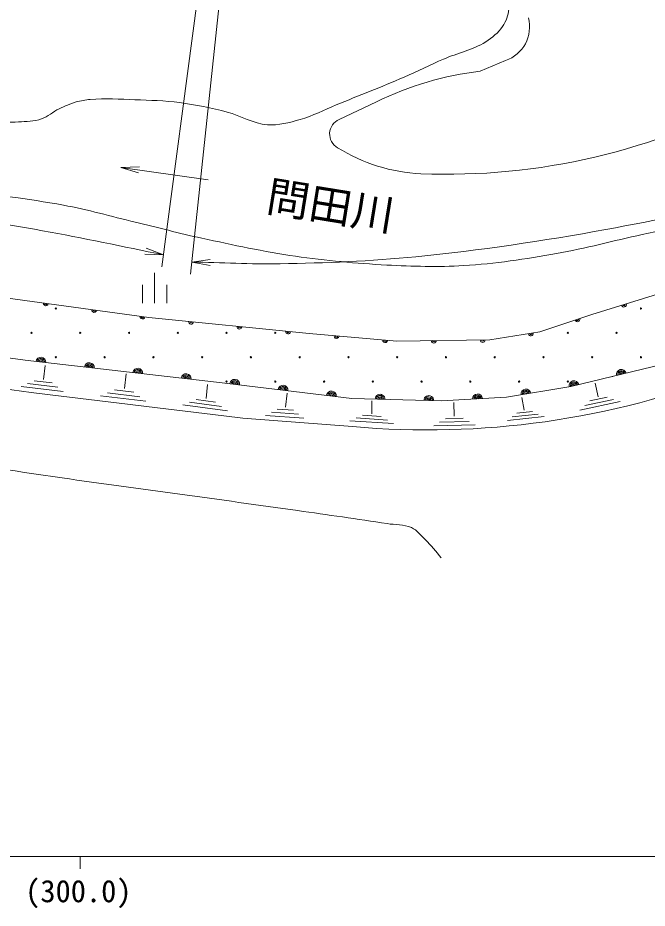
# Model space of a CAD drawing. Units: millimetres, scale not verified. Extents: x 40000 to 680000, y 20000 to 380000.
# Drawn here: x 362878 to 414509, y 200756 to 273876 of the extents above; entities that cross this region are included whole.
import ezdxf
from ezdxf.enums import TextEntityAlignment as Align

# ---------------------------------------------------------------- set-up
doc = ezdxf.new("R2010")
doc.units = ezdxf.units.MM
doc.header["$LTSCALE"] = 1000
for name, color, linetype, lineweight in [('M-BGD', 7, 'Continuous', 13), ('M-STR-HTXT', 7, 'Continuous', 13), ('M-TTL-BAND', 7, 'Continuous', 13)]:
    doc.layers.add(name, color=color, linetype=linetype, lineweight=lineweight)
doc.layers.add('M-BGD-HTXT', color=7, linetype='Continuous')
doc.styles.add('ＭＳ ゴシック', font='')
doc.styles.get('ＭＳ ゴシック').set_extended_font_data('MS Gothic')

msp = doc.modelspace()

# ---------------------------------------------------------------- linework, layer by layer
at = {"layer": 'M-BGD'}
for p, q in [((402888, 270361), (400811, 269482)), ((392305, 266980), (389250, 265525)), ((371336, 261589), (372856, 261633)), ((378495, 260569), (371336, 261589)), ((371336, 261589), (372788, 261138)), ((409964, 249507), (421938, 253226)), ((421938, 253226), (409964, 249507)), ((374093, 252940), (374093, 250440)), ((373093, 251940), (373093, 250440)), ((375093, 251940), (375093, 250440)), ((359715, 251179), (373633, 249269)), ((373633, 249269), (359715, 251179)), ((363470, 245752), (336452, 249471)), ((363470, 245752), (336452, 249471)), ((405700, 248075), (409964, 249507)), ((409964, 249507), (405700, 248075)), ((373633, 249269), (386767, 247938)), ((386767, 247938), (373633, 249269)), ((386767, 247938), (393965, 247324)), ((393965, 247324), (386767, 247938)), ((401606, 247426), (405700, 248075)), ((405700, 248075), (401606, 247426)), ((393965, 247324), (401606, 247426)), ((401606, 247426), (393965, 247324)), ((379185, 243964), (363470, 245752)), ((379185, 243964), (363470, 245752)), ((364975, 244169), (365125, 245329)), ((415814, 245420), (408250, 243600)), ((415814, 245420), (408250, 243600)), ((371623, 243425), (371766, 244647)), ((366610, 243189), (363140, 243603)), ((366152, 243538), (363673, 243834)), ((365694, 243887), (364207, 244064)), ((378321, 242607), (378430, 243760)), ((390284, 242622), (379185, 243964)), ((390284, 242622), (379185, 243964)), ((408250, 243600), (402974, 242713)), ((408250, 243600), (402974, 242713)), ((410478, 242752), (410247, 243868)), ((373382, 242396), (369673, 242826)), ((372888, 242763), (370238, 243070)), ((372394, 243130), (370804, 243314)), ((384850, 241888), (384980, 243055)), ((380079, 241591), (376417, 242085)), ((379583, 241950), (376967, 242302)), ((379087, 242309), (377518, 242520)), ((397607, 242418), (390284, 242622)), ((397607, 242418), (390284, 242622)), ((391915, 241366), (391912, 242412)), ((402974, 242713), (397607, 242418)), ((402974, 242713), (397607, 242418)), ((398676, 241156), (398634, 242281)), ((404421, 241651), (404233, 242685)), ((412287, 242355), (408976, 241661)), ((411756, 242535), (409391, 242039)), ((411226, 242714), (409807, 242417)), ((385916, 241316), (383676, 241487)), ((385500, 241642), (384156, 241745)), ((405576, 241339), (403423, 241101)), ((405098, 241550), (403807, 241407)), ((381350, 241008), (390330, 240313)), ((386332, 240991), (383195, 241229)), ((393711, 240552), (390123, 240785)), ((393197, 240847), (390635, 241014)), ((392684, 241142), (391147, 241242)), ((399907, 240715), (397481, 240659)), ((399411, 240985), (397955, 240952)), ((406054, 241128), (403040, 240795)), ((400402, 240445), (397006, 240367))]:
    msp.add_line(p, q, dxfattribs=at)
for centre in [(366000, 250000), (414001, 250001), (364000, 248000), (364000, 248000), (368000, 248001), (368000, 248001), (372000, 248001), (372000, 248001), (376000, 248001), (376000, 248001), (380000, 248000), (380000, 248000), (384000, 248000), (384000, 248000), (408001, 248000), (408001, 248000), (412001, 248001), (412001, 248001), (366001, 246000), (370001, 246001), (374001, 246001), (378001, 246001), (382001, 246000), (386001, 246000), (390001, 246001), (394001, 246001), (398001, 246001), (402001, 246000), (406001, 246000), (410001, 246000), (414001, 246001), (380001, 244001), (380001, 244001), (384001, 244000), (384001, 244000), (388001, 244000), (388001, 244000), (392001, 244001), (392001, 244001), (396001, 244001), (396001, 244001), (400001, 244001), (400001, 244001), (404001, 244000), (404001, 244000), (408001, 244000), (408001, 244000)]:
    msp.add_circle(centre, 50, dxfattribs=at)
for centre, radius, start, end in [((401941, 273123), 2920, 288.91921, 14.93903), ((403714, 243899), 25747, 96.47512, 116.30396), ((398098, 313928), 52899, 267.66808, 298.83659), ((389754, 264331), 1296, 112.90172, 240.36535), ((396587, 275140), 14082, 237.94727, 267.38993), ((365183, 250428), 200, 172.18471, 352.18471), ((365183, 250428), 100, 172.18471, 352.18471), ((412601, 250326), 200, 197.25173, 17.25173), ((412601, 250326), 100, 197.25173, 17.25173), ((369146, 249884), 200, 172.18471, 352.18471), ((369146, 249884), 100, 172.18471, 352.18471), ((373109, 249341), 200, 172.18471, 352.18471), ((373109, 249341), 100, 172.18471, 352.18471), ((377086, 248919), 200, 174.21574, 354.21574), ((377086, 248919), 100, 174.21574, 354.21574), ((408789, 249113), 200, 198.57235, 18.57235), ((408789, 249113), 100, 198.57235, 18.57235), ((381066, 248516), 200, 174.21574, 354.21574), ((381066, 248516), 100, 174.21574, 354.21574), ((385046, 248113), 200, 174.21574, 354.21574), ((385046, 248113), 100, 174.21574, 354.21574), ((404968, 247959), 200, 188.99714, 8.99714), ((404968, 247959), 100, 188.99714, 8.99714), ((803938, 3796975), 3580989, 262.40744, 263.2228), ((389029, 247745), 200, 175.12401, 355.12401), ((389029, 247745), 100, 175.12401, 355.12401), ((393014, 247405), 200, 175.12401, 355.12401), ((393014, 247405), 100, 175.12401, 355.12401), ((397011, 247365), 200, 180.76731, 0.76731), ((397011, 247365), 100, 180.76731, 0.76731), ((401010, 247418), 200, 180.76731, 0.76731), ((401010, 247418), 100, 180.76731, 0.76731), ((364772, 245604), 400, 353.50855, 173.50855), ((364772, 245604), 300, 353.50855, 173.50855), ((364772, 245604), 200, 353.50855, 173.50855), ((364772, 245604), 100, 353.50855, 173.50855), ((368746, 245152), 400, 353.50855, 173.50855), ((368746, 245152), 300, 353.50855, 173.50855), ((368746, 245152), 200, 353.50855, 173.50855), ((368746, 245152), 100, 353.50855, 173.50855), ((372720, 244700), 400, 353.50855, 173.50855), ((372720, 244700), 300, 353.50855, 173.50855), ((412395, 244597), 400, 13.52587, 193.52587), ((372720, 244700), 200, 353.50855, 173.50855), ((372720, 244700), 100, 353.50855, 173.50855), ((376695, 244247), 400, 353.50855, 173.50855), ((376695, 244247), 300, 353.50855, 173.50855), ((376695, 244247), 200, 353.50855, 173.50855), ((376695, 244247), 100, 353.50855, 173.50855), ((396528, 308672), 68640, 264.81936, 291.28249), ((411806, 243738), 700, 99.00798, 108.04375), ((412395, 244597), 300, 13.52587, 193.52587), ((412395, 244597), 200, 13.52587, 193.52587), ((412395, 244597), 100, 13.52587, 193.52587), ((380668, 243785), 400, 353.10631, 173.10631), ((380668, 243785), 300, 353.10631, 173.10631), ((380668, 243785), 200, 353.10631, 173.10631), ((380668, 243785), 100, 353.10631, 173.10631), ((384639, 243305), 400, 353.10631, 173.10631), ((384639, 243305), 300, 353.10631, 173.10631), ((384639, 243305), 200, 353.10631, 173.10631), ((408505, 243662), 400, 13.52587, 193.52587), ((408505, 243662), 300, 13.52587, 193.52587), ((408505, 243662), 200, 13.52587, 193.52587), ((408505, 243662), 100, 13.52587, 193.52587), ((384639, 243305), 100, 353.10631, 173.10631), ((388610, 242825), 400, 353.10631, 173.10631), ((388610, 242825), 300, 353.10631, 173.10631), ((388610, 242825), 200, 353.10631, 173.10631), ((388610, 242825), 100, 353.10631, 173.10631), ((392597, 242558), 400, 358.39898, 178.39898), ((392597, 242558), 300, 358.39898, 178.39898), ((392597, 242558), 200, 358.39898, 178.39898), ((396595, 242446), 400, 358.39898, 178.39898), ((400590, 242582), 400, 3.15294, 183.15294), ((400590, 242582), 300, 3.15294, 183.15294), ((400590, 242582), 200, 3.15294, 183.15294), ((404564, 242981), 400, 9.5424, 189.5424), ((404564, 242981), 300, 9.5424, 189.5424), ((404564, 242981), 200, 9.5424, 189.5424), ((404564, 242981), 100, 9.5424, 189.5424), ((392597, 242558), 100, 358.39898, 178.39898), ((396595, 242446), 300, 358.39898, 178.39898), ((396595, 242446), 200, 358.39898, 178.39898), ((396595, 242446), 100, 358.39898, 178.39898), ((400590, 242582), 100, 3.15294, 183.15294)]:
    msp.add_arc(centre, radius, start, end, dxfattribs=at)
for points, knots in [([(232752, 283315), (232789, 282927), (232739, 282519), (232864, 282149), (232967, 281845), (233132, 281542), (233373, 281330), (233645, 281092), (234008, 280958), (234362, 280883), (235034, 280740), (235737, 280925), (236424, 280898), (236966, 280877), (237506, 280813), (238046, 280759), (238927, 280671), (239809, 280580), (240687, 280458), (242478, 280209), (244257, 279885), (246039, 279577), (249010, 279064), (251979, 278534), (254941, 277967), (256665, 277637), (258413, 277403), (260102, 276925), (261313, 276582), (262454, 276026), (263647, 275621), (265422, 275020), (267216, 274477), (269016, 273953), (270629, 273484), (272232, 272956), (273881, 272633), (275702, 272276), (277565, 272182), (279407, 271955), (280675, 271799), (281958, 271730), (283212, 271486), (284466, 271242), (285700, 270894), (286913, 270495), (288136, 270094), (289292, 269505), (290510, 269088), (291384, 268789), (292250, 268400), (293169, 268306), (294868, 268132), (296570, 268654), (298277, 268723), (299302, 268765), (300328, 268748), (301353, 268723), (303527, 268671), (305696, 268501), (307869, 268410), (310318, 268308), (312768, 268086), (315219, 268150), (317992, 268222), (320737, 268749), (323507, 268880), (326128, 269003), (328756, 269017), (331379, 268932), (334287, 268837), (337176, 268369), (340084, 268306), (341301, 268280), (342518, 268353), (343733, 268410), (344533, 268448), (345360, 268784), (346131, 268567), (346479, 268469), (346758, 268193), (347017, 267941), (347329, 267638), (347463, 267173), (347799, 266899), (348104, 266650), (348482, 266485), (348865, 266395), (349226, 266310), (349607, 266389), (349977, 266372), (350913, 266327), (351847, 266243), (352780, 266163), (355478, 265931), (358163, 265537), (360866, 265375), (361552, 265334), (362242, 265293), (362928, 265329), (363562, 265362), (364215, 265370), (364816, 265572), (365348, 265750), (365771, 266163), (366276, 266406), (366725, 266623), (367186, 266825), (367666, 266962), (368043, 267071), (368433, 267137), (368824, 267171), (370040, 267276), (371265, 267190), (372485, 267148), (373707, 267105), (374933, 267076), (376146, 266916), (377465, 266742), (378772, 266461), (380061, 266128), (381175, 265841), (382203, 265169), (383351, 265086), (384256, 265020), (385164, 265280), (386038, 265526), (387065, 265815), (388016, 266328), (389004, 266731), (390858, 267486), (392727, 268206), (394564, 269001), (395655, 269473), (396717, 270011), (397808, 270484), (398949, 270978), (400210, 271231), (401260, 271897), (401791, 272234), (402302, 272648), (402650, 273171), (402928, 273588), (403137, 274084), (403160, 274585), (403180, 275030), (402935, 275448), (402823, 275880)], [0, 0, 0, 0, 1, 1, 1, 2, 2, 2, 3, 3, 3, 4, 4, 4, 5, 5, 5, 6, 6, 6, 7, 7, 7, 8, 8, 8, 9, 9, 9, 10, 10, 10, 11, 11, 11, 12, 12, 12, 13, 13, 13, 14, 14, 14, 15, 15, 15, 16, 16, 16, 17, 17, 17, 18, 18, 18, 19, 19, 19, 20, 20, 20, 21, 21, 21, 22, 22, 22, 23, 23, 23, 24, 24, 24, 25, 25, 25, 26, 26, 26, 27, 27, 27, 28, 28, 28, 29, 29, 29, 30, 30, 30, 31, 31, 31, 32, 32, 32, 33, 33, 33, 34, 34, 34, 35, 35, 35, 36, 36, 36, 37, 37, 37, 38, 38, 38, 39, 39, 39, 40, 40, 40, 41, 41, 41, 42, 42, 42, 43, 43, 43, 44, 44, 44, 45, 45, 45, 46, 46, 46, 47, 47, 47, 48, 48, 48, 49, 49, 49, 49]), ([(315447, 257699), (315505, 257975), (315495, 258274), (315621, 258526), (315796, 258875), (316072, 259184), (316393, 259407), (316742, 259648), (317165, 259783), (317583, 259855), (318801, 260063), (320055, 259842), (321290, 259777), (323284, 259673), (325267, 259414), (327259, 259275), (329481, 259120), (331704, 258932), (333932, 258905), (335917, 258880), (337906, 258932), (339886, 259090), (341881, 259249), (343843, 259734), (345840, 259855), (347975, 259983), (350119, 259848), (352258, 259808), (354065, 259775), (355877, 259789), (357679, 259646), (360675, 259408), (363665, 259027), (366622, 258488), (368605, 258126), (370546, 257566), (372507, 257098), (374330, 256662), (376142, 256175), (377974, 255777), (380526, 255223), (383082, 254666), (385666, 254294), (388147, 253937), (390647, 253706), (393150, 253576), (395249, 253467), (397358, 253397), (399457, 253524), (402011, 253679), (404548, 254071), (407068, 254514), (409435, 254930), (411754, 255582), (414105, 256078), (416879, 256664), (419664, 257200), (422446, 257746), (423819, 258016), (425190, 258301), (426570, 258540), (427724, 258739), (428875, 259009), (430045, 259073), (430585, 259102), (431137, 259113), (431667, 259003), (432509, 258828), (433356, 258547), (434076, 258076), (434405, 257862), (434629, 257519), (434905, 257240)], [0, 0, 0, 0, 1, 1, 1, 2, 2, 2, 3, 3, 3, 4, 4, 4, 5, 5, 5, 6, 6, 6, 7, 7, 7, 8, 8, 8, 9, 9, 9, 10, 10, 10, 11, 11, 11, 12, 12, 12, 13, 13, 13, 14, 14, 14, 15, 15, 15, 16, 16, 16, 17, 17, 17, 18, 18, 18, 19, 19, 19, 20, 20, 20, 21, 21, 21, 22, 22, 22, 23, 23, 23, 24, 24, 24, 24]), ([(175809, 228157), (179520, 229230), (183206, 230395), (186943, 231377), (192319, 232789), (197742, 234022), (203172, 235214), (206954, 236045), (210743, 236849), (214555, 237523), (219133, 238333), (223740, 238971), (228345, 239605), (233432, 240305), (238528, 240939), (243631, 241508), (249250, 242133), (254871, 242766), (260511, 243166), (266096, 243562), (271696, 243724), (277293, 243898), (283438, 244089), (289585, 244270), (295733, 244239), (299752, 244220), (303772, 244140), (307783, 243898), (311141, 243696), (314490, 243349), (317833, 242971), (323311, 242352), (328764, 241530), (334225, 240776), (340863, 239859), (347498, 238914), (354129, 237946), (358262, 237343), (362387, 236689), (366520, 236092), (372955, 235164), (379403, 234327), (385839, 233409), (388285, 233060), (390732, 232714), (393173, 232336), (393839, 232233), (394558, 232297), (395168, 232011), (395627, 231796), (395957, 231371), (396317, 231013), (396782, 230552), (397184, 230030), (397618, 229539)], [0, 0, 0, 0, 1, 1, 1, 2, 2, 2, 3, 3, 3, 4, 4, 4, 5, 5, 5, 6, 6, 6, 7, 7, 7, 8, 8, 8, 9, 9, 9, 10, 10, 10, 11, 11, 11, 12, 12, 12, 13, 13, 13, 14, 14, 14, 15, 15, 15, 16, 16, 16, 17, 17, 17, 18, 18, 18, 18])]:
    msp.add_open_spline(points, degree=3, knots=knots, dxfattribs=at)
at = {"layer": 'M-STR-HTXT'}
for p, q in [((378407, 281523), (374686, 253423)), ((380055, 281338), (377053, 252825)), ((374817, 254414), (373297, 254470)), ((374817, 254414), (373398, 254960)), ((377157, 253820), (378664, 254027)), ((377157, 253820), (378650, 253527))]:
    msp.add_line(p, q, dxfattribs=at)
for points, knots in [([(377157, 253820), (379567, 253773), (381977, 253641), (384387, 253679), (388110, 253739), (391836, 253892), (395542, 254252), (400766, 254761), (405965, 255553), (411129, 256494), (415243, 257244), (419351, 258078), (423379, 259205), (430449, 261182), (437261, 263988), (444230, 266294), (448753, 267791), (453284, 269267), (457836, 270673), (463394, 272389), (468952, 274112), (474569, 275625), (480889, 277328), (487262, 278832), (493648, 280265), (499706, 281624), (505794, 282855), (511893, 284018), (516924, 284977), (521962, 285915), (527027, 286678), (534325, 287776), (541656, 288660), (548996, 289433), (553963, 289957), (558949, 290284), (563926, 290709)], [0, 0, 0, 0, 1, 1, 1, 2, 2, 2, 3, 3, 3, 4, 4, 4, 5, 5, 5, 6, 6, 6, 7, 7, 7, 8, 8, 8, 9, 9, 9, 10, 10, 10, 11, 11, 11, 12, 12, 12, 12]), ([(204318, 258346), (205131, 258530), (205936, 258749), (206755, 258897), (209010, 259307), (211296, 259521), (213566, 259836), (216729, 260274), (219882, 260792), (223054, 261156), (229190, 261860), (235350, 262343), (241507, 262824), (246067, 263181), (250631, 263508), (255200, 263728), (261335, 264023), (267476, 264211), (273618, 264284), (277198, 264326), (280778, 264273), (284357, 264215), (288783, 264142), (293209, 264035), (297632, 263867), (301341, 263726), (305049, 263547), (308753, 263311), (313229, 263025), (317702, 262688), (322167, 262268), (326797, 261833), (331421, 261325), (336033, 260739), (342164, 259960), (348274, 259032), (354383, 258098), (357897, 257561), (361414, 257028), (364913, 256395), (368226, 255796), (371516, 255075), (374817, 254414)], [0, 0, 0, 0, 1, 1, 1, 2, 2, 2, 3, 3, 3, 4, 4, 4, 5, 5, 5, 6, 6, 6, 7, 7, 7, 8, 8, 8, 9, 9, 9, 10, 10, 10, 11, 11, 11, 12, 12, 12, 13, 13, 13, 14, 14, 14, 14])]:
    msp.add_open_spline(points, degree=3, knots=knots, dxfattribs=at)
at = {"layer": 'M-TTL-BAND'}
for p, q in [((40000, 205000), (579000, 205000)), ((368000, 205000), (368000, 204000))]:
    msp.add_line(p, q, dxfattribs=at)

# ---------------------------------------------------------------- texts
at = {"layer": 'M-BGD-HTXT', "style": 'ＭＳ ゴシック'}
msp.add_text('問田川', height=2566, rotation=350.789, dxfattribs=at).set_placement((388540, 258450), align=Align.MIDDLE_CENTER)
at = {"layer": 'M-TTL-BAND', "style": 'ＭＳ ゴシック'}
msp.add_text('(300.0)', height=1833, dxfattribs=at).set_placement((367844, 200695), align=Align.BOTTOM_CENTER)

doc.saveas('drawing.dxf')
